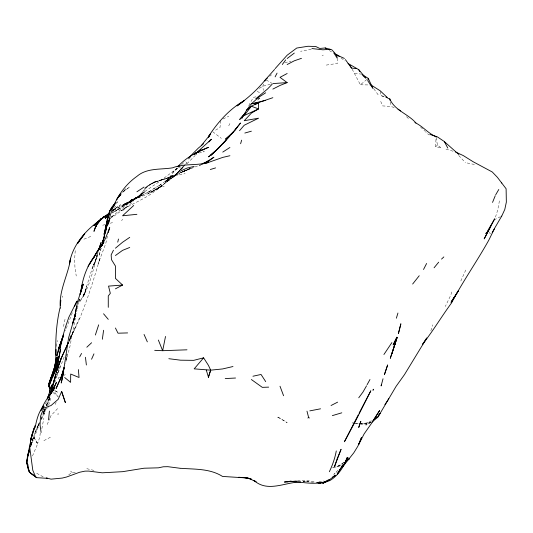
<?xml version="1.0" encoding="UTF-8"?>
<svg xmlns="http://www.w3.org/2000/svg" width="533" height="533" viewBox="0 0 533 533"><rect width="100%" height="100%" fill="white"/><g stroke="black" fill="none" stroke-linecap="round" stroke-linejoin="round"><path stroke-width="0.4" stroke-dasharray="2.67 2" d="M436.147 137.474L437.426 145.009L441.444 148.114L435.694 146.795L436.021 136.721M75.233 250.657L74.667 258.592L74.926 267.006L76.232 276.021M40.255 432.936L39.842 436.787L37.983 442.51L36.717 442.343L33.626 436.767L31.387 443.729L32.433 440.771M220.835 120.724L219.949 127.647L214.179 130.925M56.418 346.397L57.351 340.447M66.025 359.715L67.011 354.192M65.945 360.141L66.478 357.15M66.618 356.397L67.151 353.406M499.421 200.888L497.682 210.155L494.671 219.629L500.36 216.724M41.847 428.779L43.873 418.198M75.366 317.848L69.89 346.716L65.339 363.606M58.817 367.65L57.537 373.386L55.385 379.663M63.494 326.502L65.339 317.788M70.003 337.695L70.489 335.504M107.419 236.186L105.774 243.501L98.112 263.868L100.037 257.959C94.048 278.712 87.665 299.2 79.424 319.174L69.217 340.82L70.223 338.655M77.365 308.84L79.47 299.473M79.41 298.973L78.657 302.211L79.45 299.313M76.665 311.625L77.012 310.293M31.18 444.502L30.548 446.807L33.719 436.714L31.2 444.649M56.685 374.906L57.551 371.734M101.09 248.145L98.931 256.073L101.117 248.251M49.629 397.451L46.411 405.72M47.903 403.734L47.051 406.039L49.816 397.558M60.182 365.905L55.958 379.07M98.219 251.356C93.315 268.625 90.244 286.947 79.65 301.931L86 290.851L82.848 296.368L85.806 289.812L83.434 296.701L92.109 268.659L94.747 261.923L93.961 264.768L97.432 253.355M95.474 260.597L97.752 252.922M48.929 400.716L50.095 396.805M451.737 291.984L450.825 295.049L445.302 306.502M47.723 408.291L48.436 405.933M48.67 405.147L51.028 397.305L50.835 395.719M49.682 397.578L48.75 400.616L49.716 397.498M72.288 312.778L65.339 330.753M430.851 330.76L432.729 324.857M85.233 291.298L86.806 286.514L83.434 296.701M32.233 440.658L36.717 427.879L39.455 423.155M78.618 301.551L79.39 299.326M46.404 401.649L43.873 407.872M69.297 339.954L69.836 338.428M46.264 405.593L48.436 399.444M58.184 372.607L64.733 355.498M41.294 419.618L44.092 414.194L46.484 407.572M69.43 341.733L73.048 332.019L70.129 338.595L79.65 317.515M55.345 404.42L56.118 402.282M44.092 414.194L46.817 406.726M111.85 213.12L112.869 210.335M54.626 382.754L55.692 379.836M41.254 419.238L44.879 409.397M33.626 436.767L37.663 443.789L32.02 457.061M41.274 418.332L44.925 409.211M43.873 411.982L45.032 408.944M46.191 405.906L46.771 404.387L46.244 405.76M30.528 446.987L39.242 424.508M44.792 409.451L43.046 413.848L45.418 407.872M39.362 422.556L34.698 433.815L39.242 423.588M263.662 84.034L262.736 86.253L263.349 90.357M47.19 424.501L49.749 418.572M50.069 417.832L51.028 415.607L58.184 407.952M43.873 411.769L45.198 408.731M70.129 338.595L76.239 325.603M460.825 281.011L466.049 269.358M69.297 340.261L72.495 333.258M39.362 422.736L37.37 427.093L39.262 423.329M62.081 297.414L62.714 296.035M228.737 125.821L229.916 123.556M248.751 105.541L253.335 97.346L256.406 96.759M121.624 220.709L122.583 219.25M180.86 169.347L183.905 165.596L174.697 175.883L165.516 182.826L174.697 175.883L179.914 170.633M176.796 167.948L167.375 179.921L172.785 174.784L165.516 181.447L167.349 179.907L158.361 186.144L160.933 184.465L146.908 192.893L151.205 190.694L131.678 200.621L124.749 204.885L136.894 198.023L129.739 201.574L139.606 196.937L131.311 200.408C146.622 194.871 162.432 188.615 172.672 175.304L165.516 181.76L167.589 180.041L179.828 173.178L165.563 178.875L189.755 168.675M259.444 98.119L256.54 101.317M259.544 97.919L258.538 99.085L259.638 97.852M180.98 169.307L185.344 164.351M185.89 163.731L186.983 162.492L185.577 164.057M180.107 169.827L182.799 166.789M179.568 170.433L174.697 175.883L158.361 188.229C147.468 198.303 133.077 202.853 120.871 210.908L127.294 206.351L114.675 215.592L110.404 218.117M187.03 163.724L195.178 155.476M184.638 165.097L174.697 175.883L179.828 170.62M435.694 146.795L437.426 145.009M123.916 190.634L125.641 188.869L124.109 190.428M337.942 470.299L333.825 474.317L337.036 472.038M172.672 177.576L179.295 171.133M112.443 210.995L115.428 208.123L120.565 204.799L113.496 209.902M181.613 164.637L185.191 161.186M195.698 154.956L196.89 153.81M115.987 203.499L118.426 201.234L116.627 202.52M181.34 169.301L184.804 166.063M113.716 207.737L115.428 206.238L114.348 207.144M122.583 192.38L129.739 186.863L123.883 191.054M158.361 188.229L162.045 185.104L156.229 190.008M122.583 210.715L133.357 201.587M352.18 69.177L360.395 84.794L368.223 78.338M269.731 76.246L271.537 74.807M113.496 209.642L115.428 208.123L113.429 209.609M188.475 159.054L191.067 157.028M111.524 216.898C126.681 204.645 142.078 193.033 158.361 182.339L179.828 166.363L172.672 172.319L176.823 168.848L180.973 166.736M122.583 191.987L126.248 189.222M112.823 210.828L115.428 208.943L112.296 211.075M68.71 474.843L72.082 472.398L76.619 472.305M111.49 217.084L114.069 215.245L111.49 217.058M173.811 175.37L165.516 181.187L167.349 179.907M156.122 189.948L162.645 185.451L151.205 192.18L162.645 185.451M118.179 209.349L111.783 213.127L122.583 206.358L124.949 204.998L118.599 209.596L115.428 211.248L122.583 206.358L132.63 201.168L122.583 206.358M344.105 462.238L337.249 466.748L332.479 467.574M259.278 88.385L262.736 86.253L271.903 83.914M343.752 462.731L337.249 466.748L341.227 465.536M124.749 204.885L131.678 200.621M113.602 210.015L138.5 196.297L144.05 192.406C137.707 197.803 130.545 202.22 122.583 204.745C130.732 201.74 138.467 197.643 144.896 191.727L136.894 197.903L123.723 204.292M371.075 421.929L365.871 425.114L370.535 422.629M371.441 420.69L365.871 423.948L361.101 424.221M113.589 210.255L129.739 201.647M155.763 181.473L148.241 185.397L144.05 188.629L155.676 181.427C144.53 185.124 141.078 198.323 129.739 202.007L138.866 196.51L148.241 185.397L158.361 180.774L172.672 176.176L151.205 183.678L158.361 180.774L165.397 178.915L155.763 181.473L158.361 180.774M43.873 440.644L51.028 436.933M201.827 164.417L193.299 167.595M201.76 164.464L199.622 165.483L201.294 164.81M223.08 118.939L228.804 116.234M182.446 172.092L189.841 168.628M59.616 377.284L58.184 377.944L58.184 380.435M63.907 375.305L65.339 374.646M186.983 169.96L179.828 172.972L190.534 168.501L186.983 169.707L192.513 167.855M190.534 168.501L182.199 171.952L194.139 167.249M83.954 239.17L92.416 235.786M371.115 422.169L365.871 423.948L353.959 423.115M371.274 422.263L365.871 423.948L361.101 423.575M102.736 225.226L105.001 224.626M110.278 223.22L112.543 222.621M284.782 62.754L290.885 61.188M198.942 153.018L204.379 151.712L203.02 150.926M332.479 467.421L341.227 465.329M322.065 55.412L323.318 55.126M174.771 175.93L185.104 173.631M311.219 49.322L300.559 51.301M361.034 423.928L371.088 422.063M153.297 188.316L164.217 186.357M318.947 481.712L323.698 480.886M326.249 65.086L337.629 63.387L337.462 58.783M303.057 481.699L308.627 481.279L303.197 481.426L314.403 482.325M360.395 84.794L371.028 84.98M297.494 480.493L308.627 480.799L314.197 481.912M394.187 107.666L391.142 106.42L382.667 105.92L380.182 100.184M354.738 423.082L351.56 422.836L353.159 423.022M355.531 423.149L360.301 423.515M354.638 73.214L361.234 74.107M467.214 162.991L476.029 164.817M86.806 468.68L93.961 470.406M429.918 134.936L428.385 134.489L425.401 131.624M445.994 149.113L453.85 151.459M380.342 91.596L381.155 95.66L385.019 96.846M381.155 95.66L384.759 97.019M54.606 390.589L58.184 392.561L54.866 390.449M36.717 473.271L43.873 477.248M266.233 80.003L271.95 83.308M257.199 91.316L260.637 93.302M329.287 50.515L333.365 53.067M212.734 131.744L221.342 138.353M53.014 392.521L58.184 396.559L54.179 391.682M341.107 57.957L344.898 60.962M70.609 471.079L72.082 472.398M420.617 127.041L424.801 131.051M406.486 116.634L408.804 118.899M458.753 155.516L465.416 162.685M489.227 232.361L490.547 234.007M373.82 88.824L378.463 95.227M36.717 442.343L37.663 443.789M390.336 101.923L391.142 106.42M28.635 464.436L28.849 466.715M49.116 398.071L48.443 400.436L49.143 398.044M93.961 264.115L92.109 268.659L97.792 255.42L93.961 264.115M158.361 187.982L148.054 193.552L158.361 187.982M136.894 197.297L129.739 200.841L144.05 194.345L130.885 200.161L138.7 196.417L136.894 197.297M280.245 418.318L276.887 416.659L287.16 422.636L280.245 418.318"/><path stroke-width="0.8" d="M56.052 361.86C55.272 343.825 55.785 325.61 60.016 307.974M55.912 355.178L56.065 349.448M60.336 308.161C58.637 290.592 68.117 275.368 70.629 258.412L69.423 263.828C72.115 245.993 84.807 230.889 99.178 220.809M60.442 305.609L60.815 300.172M48.543 419.891L49.409 411.13M56.138 357.67L54.732 366.744L48.796 384.12L48.903 386.638L49.962 388.784M102.349 339.248L103.595 330.267M29.322 447.513L26.65 462.218L29.442 472.231L36.717 477.661L47.477 478.341M29.562 448.913C26.783 456.435 25.737 464.536 29.342 472.038L35.664 476.902L32.793 470.293L29.721 447.28L31.087 438.233L34.332 428.092L33.166 432.016M29.721 447.28L31.087 438.233L32.846 432.749L30.574 439.698M80.47 293.836C82.129 280.771 85.8 267.733 93.961 257.199L89.577 263.995M63.727 371.887L61.228 383.034L62.827 375.692L68.624 337.729L74.78 316.495L77.591 301.591L83.321 284.136L80.057 294.283L82.408 284.662L81.089 291.618M368.223 78.338L367.803 80.809L373.027 88.611L368.223 78.338L361.934 74.533M56.445 365.751L58.13 356.517L55.099 371.235L52.66 377.171M80.996 291.991L82.408 284.662M75.373 314.21L74.913 316.575L76.052 308.967L77.078 306.002M165.516 336.45L162.658 350.701L154.703 350.334M54.732 366.744L56.758 357.31L53.766 370.462L51.428 377.377M29.049 451.258L26.65 462.218L29.442 472.231L36.717 477.661M105.534 231.875L105.847 230.443M35.118 427.639C36.617 419.964 38.409 412.016 43.666 405.939L42.174 408.758M105.081 233.934L108.126 220.242L101.743 245.766M29.062 451.145L28.229 454.869L29.115 451.711M106.007 229.723L108.126 220.242M336.276 450.945C334.971 458.18 332.525 465.122 329.354 471.738M48.903 386.638L51.028 377.377L51.868 376.658L48.903 386.638L49.962 387.624M117.746 242.149L118.486 239.044M56.251 366.537L55.099 371.235L51.028 380.209M51.028 393.087L52.7 386.372L50.508 394.287M62.581 338.102L59.809 349.162L61.315 341.773L65.279 327.602L68.817 317.302L76.899 301.192L74.54 306.255M51.335 386.585L51.734 384.999L47.43 398.924M73.094 323.091L75.326 314.23M64.06 368.143L60.329 380.036L64.193 367.57L61.968 375.199L56.158 388.37L61.968 375.199L64.213 367.47M54.539 367.49L48.796 384.12L51.028 377.377L51.541 377.437L56.138 366.484M53.014 384.26L51.028 391.655L55.985 374.279L50.015 394.92L50.535 393.387L50.335 394.067M383.027 378.783L381.108 385.945L381.455 384.673M101.77 245.846L104.675 235.519L102.782 241.775L103.515 239.43M240.623 143.743L241.622 140.159M52.487 386.245L56.311 371.934L60.442 349.528L56.278 371.914L61.228 358.249L68.537 342.273M108.272 232.541L109.718 227.584L105.607 238.218L101.863 245.333M32.706 433.582L30.841 439.852L32.54 432.569L34.991 425.72M58.83 349.515L56.931 355.764L58.63 348.482L63.6 334.831L61.195 341.706M59.303 347.956L60.962 342.486M396.365 318.221L397.938 313.031M397.132 337.356L390.323 358.216L397.132 337.356L391.888 353.859M232.988 366.524L222.661 368.936L210.675 370.162L208.436 377.137L210.675 370.162L208.45 365.371L203.606 357.823L193.679 360.355L180.567 360.188L168.834 358.702M74.78 316.495L75.819 313.251L72.495 323.438M109.458 220.482L108.272 224.18C111.384 205.518 121.271 187.35 136.894 176.39C146.901 167.688 160.633 169.82 172.672 167.802C183.885 163.298 196.377 165.876 207.99 162.585L222.761 157.388L229.916 155.729M47.457 398.937L48.743 394.986L47.444 398.691M95.367 335.017L98.665 324.85M98.678 249.884L101.117 242.468L98.745 249.464M68.49 342.239L61.228 358.249L56.311 371.934L61.228 358.249M109.958 218.377L109.138 220.655L109.985 218.317M62.781 337.309L63.674 334.871L58.63 348.482L63.58 335.077M108.272 215.019L109.638 212.68L107.12 219.489C108.905 214.006 110.384 207.883 114.868 203.932M116.82 199.848L117.38 198.376L120.511 194.172L119.339 196.251M51.028 393.261L53.527 386.845L48.923 397.045M40.861 410.916C43.766 402.208 49.756 395.08 54.879 387.631L52.361 391.682M492.539 202.4L495.257 195.711M67.191 345.164L68.337 342.366M49.616 384.593L52.054 378.657M264.901 81.076L265.514 79.597L267.326 78.158M109.638 212.68L108.272 215.925L105.754 226.965L108.272 215.925L109.205 214.572M109.618 213.013L107.346 219.623L109.598 211.128L112.643 206.151L110.957 209.962M501.78 216.005L504.791 209.476L506.35 202.114L506.11 188.769L497.369 177.289L492.259 171.979L473.204 161.779L463.35 155.616L455.422 151.932M91.563 359.235L93.961 353.859M51.168 393.587L56.498 382.248L51.101 393.714M358.209 414.974L344.405 441.77L355.651 420.817L370.828 390.802L359.069 413.235M113.449 250.217L111.164 254.874L111.464 259.624L115.428 266.04L115.428 278.386L122.583 285.055L115.428 288.833M41.627 409.944L43.446 406.306L42.054 408.958M61.655 391.542L65.339 402.515L61.655 391.542L58.184 399.324L51.028 405.546L43.873 408.065L40.535 416.253L40.042 424.801L41.121 432.436M423.522 269.498L426.607 263.482M492.192 232.495L494.604 228.384L488.868 240.03C477.102 261.223 463.017 281.078 451.737 302.571L451.584 302.871C441.95 316.029 433.562 330.027 423.588 342.972M275.108 76.865L277.053 73.134M423.115 343.612L422.469 344.465L426.806 337.962L404.467 374.639L396.106 386.338L377.897 417.139L372.047 422.023L376.931 416.826M79.65 356.917L81.549 353.452M367.11 384.686L369.969 379.509M366.551 385.799L363 392.008L358.742 397.785M101.856 245.486L103.702 242.302L99.365 248.065L88.032 266.307M495.703 194.772L498.788 189.488M494.671 228.157L501.713 216.092M57.977 414.208L58.184 413.868M383.913 354.512L391.888 342.592M244.227 114.435L241.842 118.253L246.712 110.051L250.95 104.228M451.737 301.258L458.533 290.598L451.018 302.364L454.942 296.375M487.322 231.522L494.671 218.836L484.191 238.897L490.766 226.165L487.515 232.128L485.79 233.547L486.895 232.195M373.027 420.737L379.629 410.517L372.32 422.183L364.099 433.955L357.556 446.707L353.805 452.803L342.326 467.294M96.613 225.592L95.267 227.664L93.961 231.335L97.326 222.101L101.117 218.67L100.217 220.056M97.512 224.206L99.318 221.442M344.604 463.097L348.082 457.76L343.019 465.909M108.272 319.354L103.542 313.77M388.85 398.671L384.893 404.654M377.704 417.026L380.182 413.361L378.557 415.094M114.941 204.026L109.598 211.128L115.428 202.733M282.31 64.5L285.721 59.869M109.438 212.567L105.294 218.437L108.292 214.659M101.117 245.74L103.702 242.302M208.41 137.514L209.369 136.228M101.117 218.67L98.125 222.561L95.267 227.664L97.326 222.101L98.592 221.262M234.587 130.705L237.072 127.48M120.511 194.172L117.2 198.476L121.111 193.759M235.08 130.065L240.53 123.003L231.369 134.236L234.047 131.291M419.224 275.748L412.655 284.036M201.294 145.596L210.542 134.149M222.761 143.817L229.916 135.855L218.697 148.041M434.075 267.799L438.672 262.189M177.829 166.702C185.81 157.555 197.283 151.778 208.45 147.315L201.168 150.626M112.943 206.331L114.928 203.966M265.694 79.404L274.588 69.437M203.606 357.823L194.179 368.856L210.675 370.162M245.353 112.869L239.67 119.505L244.227 114.309M232.002 133.71L233.554 131.904M239.53 130.685L244.227 125.235L258.538 118.199L244.227 120.724L251.383 113.123L258.538 108.932L258.538 102.569L272.849 97.699M118.866 196.657L120.851 194.372M117.38 198.376L119.459 195.977M275.135 68.624L287.16 55.205L296.734 48.043L307.981 46.271L315.783 46.511L319.787 48.463L325.217 47.963L331.812 49.782L336.756 55.192L337.249 58.284L333.838 52.94M265.154 80.003C257.139 90.004 247.452 98.452 237.072 105.914L244.227 100.604C229.19 109.285 217.81 122.197 208.45 136.568L210.595 134.156M109.285 213.14L103.362 217.324L98.125 222.561L103.109 217.178L107.533 214.866M208.943 141.931L211.414 139.246L195.318 153.884M226.465 139.673L216.171 150.253L208.45 156.862L209.569 156.109M272.183 84.207L267.519 89.011L255.78 98.758M188.435 158.108L198.256 148.174L203.506 143.77M343.225 465.129L344.405 463.976L347.329 457.327C343.992 466.562 338.495 475.376 329.954 480.506L322.938 483.171L316.715 482.645M441.537 259.098L443.836 256.913M86.806 347.236L91.609 342.739M233.98 131.265L225.526 139.126L231.489 134.309M210.688 155.35L218.303 148.367L210.688 155.35L216.325 150.339M255.06 104.768L258.538 102.569L251.383 103.855L258.538 97.386L265.694 92.782M109.285 213.227L108.272 214.126L109.571 213.187M97.539 222.587L93.961 225.599L98.698 221.228M194.139 154.21L201.088 149.806L197.903 152.098M133.716 205.465L122.583 215.785L136.894 214.319M115.428 248.198L122.583 242.242L129.739 237.352M194.298 154.497L196.89 152.471L194.245 154.117L201.294 150.199L196.071 152.944L199.708 151.285M287.16 58.503L294.316 53.08M209.056 160.773L213.906 157.208L207.157 161.572L208.45 160.913L201.994 163.878M115.428 255.527L122.583 250.35L129.739 247.465M346.996 460.479L349.595 458.633L347.536 459.986M307.887 418.032L308.627 417.519L309.44 417.985M101.117 219.283L103.069 217.97M104.368 217.098L106.973 215.352M136.894 191.807L144.05 187.063M222.761 152.098L229.916 147.468M326.409 480.966L322.938 483.171L329.234 479.933L335.424 475.243L332.652 477.002M249.497 108.292L246.712 110.051L251.383 106.22L258.538 102.569M106.867 215.292L103.362 217.324L106.667 215.472M287.16 73.507L280.005 77.338L287.16 82.608L280.005 85.453L272.849 89.098M287.16 64.54L294.316 60.795L301.471 58.33M331.04 405.513L337.622 402.149M206.304 162.298L208.45 161.219L202.56 164.064M179.828 171.353L186.983 168.095L194.139 166.416M344.405 58.443L335.397 54.339M210.308 169.507L215.605 167.902M332.352 415.627L341.793 412.815M244.834 133.05L251.383 131.191M205.012 163.424L207.99 162.585M251.383 103.855L265.694 100.337M252.955 376.231L261.05 374.466L265.694 381.641M289.546 481.326L291.138 481.019M309.813 410.876L320.54 408.811M327.655 480.206L329.234 479.933C316.735 486.263 302.791 481.665 289.772 481.459M287.16 481.792L288.393 481.592M288.24 481.585L284.356 482.045L296.575 481.172M300.672 481.905C285.068 482.198 267.659 492.778 253.981 480.446M330.094 49.256L322.938 49.816L311.912 48.543M122.583 285.055L108.525 286.108L110.318 293.337L108.272 295.995L108.272 307.341M272.849 83.581L287.16 82.608M225.226 378.57L235.546 378.024M289.825 481.466L296.288 481.226M268.679 387.131L262.309 387.358L251.383 379.523M127.62 332.918L118.02 333.198L115.428 328.015M186.983 349.808L162.658 350.701L158.361 340.054M238.697 477.228L248.318 478.061L222.514 476.435C209.875 468.38 194.558 469.38 180.254 468.274M345.391 59.609L351.56 68.104L356.497 68.584M179.828 468.24L167.855 466.681L163.338 466.775L158.361 467.827L144.05 468.221L122.583 471.678L102.229 472.804L88.665 471.092L85.02 471.132L79.65 472.245L66.572 477.008L62.248 478.074L51.028 479.154L46.258 477.881M317.375 482.565L320.56 483.184L318.174 482.705M244.227 477.548L251.383 479.16L249.078 478.341M385.792 97.086L387.338 97.559L380.182 90.783L371.028 84.98L372.427 86.899M430.271 134.516L437.426 136.908L444.109 141.392L458.893 154.543M387.638 98.112L389.803 98.925C394.527 110.351 408.225 113.962 415.96 122.996M397.998 109.218L400.683 110.977M249.018 478.407L256.126 481.819L254.094 480.473M348.049 63.467L358.716 69.65L365.871 78.144L362.973 75.626M436.021 136.721C427.906 133.257 422.882 126.288 414.914 122.55M325.217 47.963L326.576 48.809M501.373 182.719L501.8 182.992M337.322 54.952L339.215 56.451M64.68 377.524L70.616 382.361L70.696 374.046L79.044 377.491L78.384 369.609M349.315 64.466L351.56 68.104M358.716 69.65L359.795 71.562M444.442 141.745L447.787 148.074M144.05 334.444L147.341 341.86M280.005 386.238L283.583 395.733M206.298 370.122L208.45 377.137M306.981 411.143L308.627 417.519M389.803 98.925L390.069 100.424M49.862 387.777L49.669 386.192L49.729 392.921M85.447 357.27L86.379 364.998M107.213 220.769L104.082 234.26L107.213 220.769M400.849 323.897L398.418 333.565L400.849 323.897M394.853 344.305L394.493 345.504L395.006 343.798L394.853 344.305M385.332 371.854L384.413 374.699L387.644 364.925L385.332 371.854M337.249 458.613L334.564 466.482L341.08 449.292L337.249 458.613M360.121 423.402L358.716 427.486L360.834 421.363L360.121 423.402M360.435 440.105L358.716 444.349L361.507 437.5L360.435 440.105M396.898 337.222L393.174 344.858L396.898 337.222M373.48 389.277L373.027 390.129L373.48 389.277M95.7 254.214L93.961 257.366L97.372 251.236L103.835 242.382L95.7 254.214M339.987 469.613L337.249 474.05L343.052 464.683L339.987 469.613M79.65 240.43L77.465 243.681L84.754 233.734L79.65 240.43M251.383 106.22L244.227 115.514L258.538 108.932L251.383 106.22"/></g></svg>
